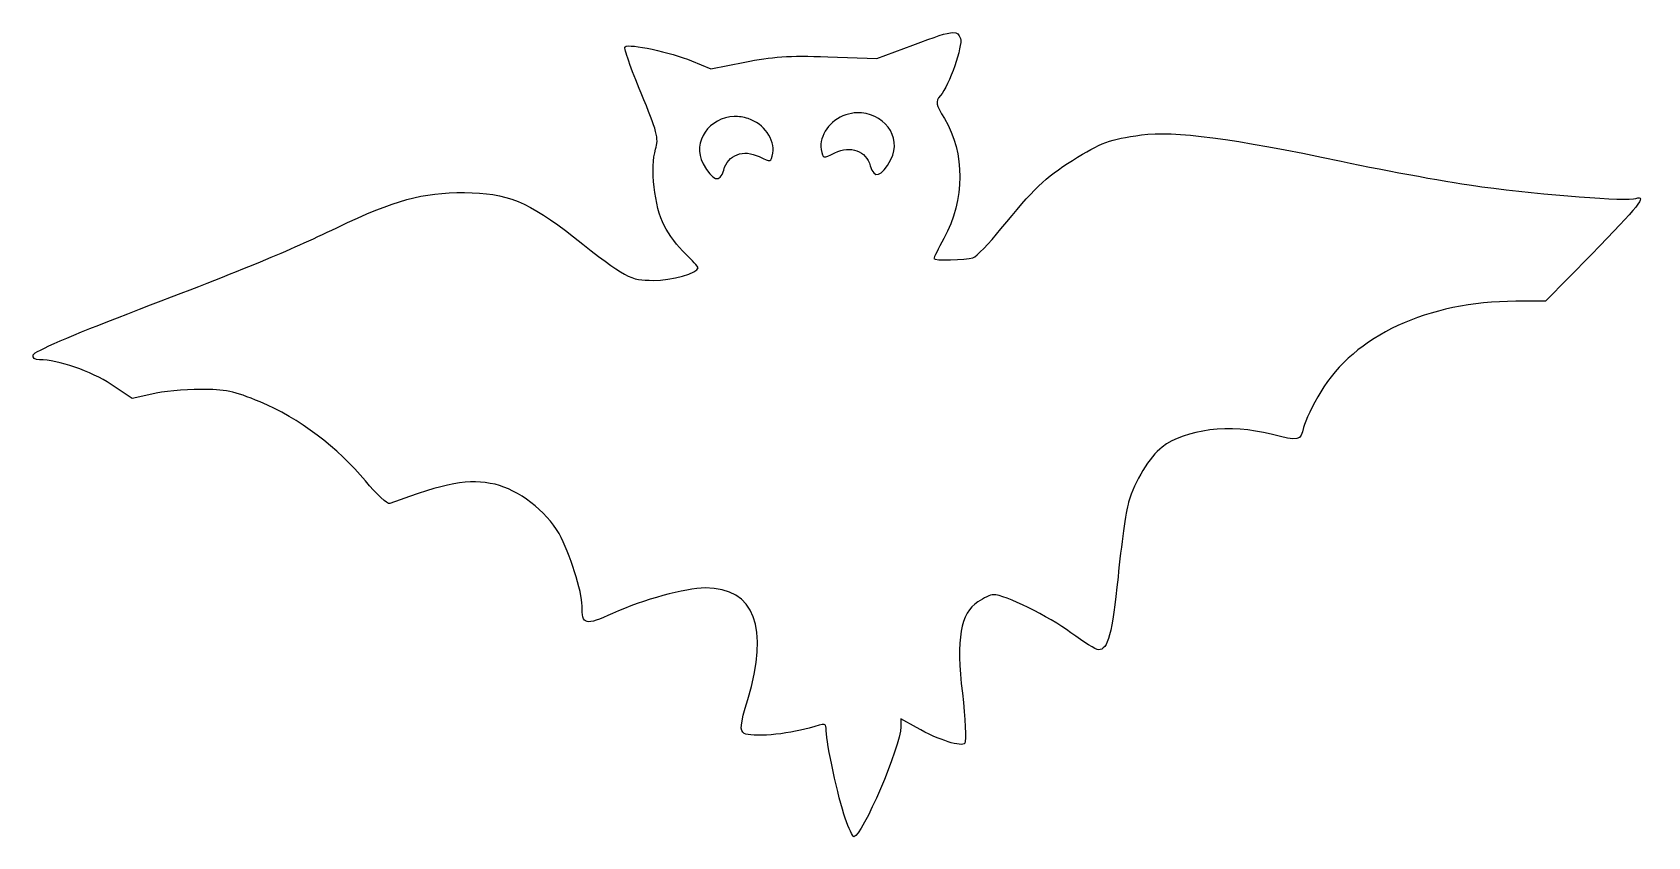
# Model space of a CAD drawing. Header units: centimetres. Extents: x -4.77 to 4.8, y -2.38 to 2.38.
import ezdxf

# ---------------------------------------------------------------- set-up
doc = ezdxf.new("R2010")
doc.units = ezdxf.units.CM
doc.header["$MEASUREMENT"] = 0
doc.layers.add('Layer 1', color=7, linetype='Continuous')

msp = doc.modelspace()

# ---------------------------------------------------------------- linework, layer by layer
at = {"layer": 'Layer 1'}
for points, knots in [([(0.68802, 2.38119), (0.65234, 2.37979), (0.58708, 2.35757), (0.45082, 2.30693), (0.45082, 2.30693), (0.45082, 2.30693), (0.23734, 2.22772), (0.23734, 2.22772), (0.23734, 2.22772), (0.23734, 2.22772), (-0.05323, 2.23762), (-0.05323, 2.23762), (-0.05323, 2.23762), (-0.28726, 2.24541), (-0.3825, 2.23794), (-0.54541, 2.20544), (-0.54541, 2.20544), (-0.54541, 2.20544), (-0.74703, 2.16584), (-0.74703, 2.16584), (-0.74703, 2.16584), (-0.74703, 2.16584), (-0.8597, 2.21287), (-0.8597, 2.21287), (-0.8597, 2.21287), (-0.98177, 2.26447), (-1.22971, 2.31734), (-1.25403, 2.29703), (-1.25403, 2.29703), (-1.26247, 2.28999), (-1.21951, 2.16609), (-1.15915, 2.02227), (-1.15915, 2.02227), (-1.06491, 1.79767), (-1.05315, 1.75207), (-1.07317, 1.69058), (-1.07317, 1.69058), (-1.10704, 1.58656), (-1.0801, 1.34652), (-1.02277, 1.2376), (-1.02277, 1.2376), (-0.99549, 1.18582), (-0.93999, 1.11146), (-0.89823, 1.07176), (-0.89823, 1.07176), (-0.85648, 1.03206), (-0.82115, 0.99426), (-0.82115, 0.9876), (-0.82115, 0.9876), (-0.82115, 0.95685), (-0.97806, 0.91334), (-1.08799, 0.91334), (-1.08799, 0.91334), (-1.22536, 0.91334), (-1.24536, 0.92375), (-1.55942, 1.17077), (-1.55942, 1.17077), (-1.82398, 1.37885), (-1.95655, 1.43239), (-2.20578, 1.43315), (-2.20578, 1.43315), (-2.458, 1.43394), (-2.61158, 1.39193), (-2.96184, 1.22523), (-2.96184, 1.22523), (-3.27717, 1.07515), (-3.4397, 1.00713), (-4.2012, 0.71532), (-4.2012, 0.71532), (-4.52635, 0.59073), (-4.75689, 0.49121), (-4.76157, 0.47274), (-4.76157, 0.47274), (-4.7665, 0.45334), (-4.7518, 0.44304), (-4.72303, 0.44304), (-4.72303, 0.44304), (-4.61487, 0.44304), (-4.41672, 0.37466), (-4.29904, 0.297), (-4.29904, 0.297), (-4.29904, 0.297), (-4.17451, 0.21284), (-4.17451, 0.21284), (-4.17451, 0.21284), (-4.17451, 0.21284), (-4.05888, 0.24007), (-4.05888, 0.24007), (-4.05888, 0.24007), (-3.99621, 0.25517), (-3.8663, 0.2672), (-3.77127, 0.2673), (-3.77127, 0.2673), (-3.62104, 0.26746), (-3.57555, 0.25908), (-3.41548, 0.19304), (-3.41548, 0.19304), (-3.19026, 0.10011), (-2.95184, -0.08051), (-2.79284, -0.27479), (-2.79284, -0.27479), (-2.72789, -0.35415), (-2.66174, -0.41376), (-2.64756, -0.40846), (-2.64756, -0.40846), (-2.31449, -0.28375), (-2.18, -0.25974), (-2.02491, -0.2946), (-2.02491, -0.2946), (-1.88834, -0.3253), (-1.7201, -0.45317), (-1.6454, -0.58668), (-1.6454, -0.58668), (-1.58091, -0.70195), (-1.50902, -0.93093), (-1.50902, -1.0149), (-1.50902, -1.0149), (-1.50902, -1.12813), (-1.49074, -1.13303), (-1.32815, -1.05946), (-1.32815, -1.05946), (-1.14697, -0.97747), (-0.89643, -0.90847), (-0.77963, -0.90847), (-0.77963, -0.90847), (-0.48613, -0.90847), (-0.3985, -1.14158), (-0.52761, -1.56937), (-0.52761, -1.56937), (-0.57284, -1.71923), (-0.57559, -1.7544), (-0.54837, -1.76987), (-0.54837, -1.76987), (-0.50631, -1.79374), (-0.29505, -1.77662), (-0.16292, -1.73769), (-0.16292, -1.73769), (-0.06253, -1.70812), (-0.06212, -1.70808), (-0.06212, -1.75502), (-0.06212, -1.75502), (-0.06212, -1.82701), (0.00833, -2.15093), (0.05056, -2.27235), (0.05056, -2.27235), (0.07108, -2.33141), (0.0943, -2.38126), (0.10096, -2.38126), (0.10096, -2.38126), (0.14989, -2.38126), (0.37967, -1.84437), (0.37967, -1.73026), (0.37967, -1.73026), (0.37967, -1.73026), (0.37967, -1.68323), (0.37967, -1.68323), (0.37967, -1.68323), (0.37967, -1.68323), (0.47158, -1.73521), (0.47158, -1.73521), (0.47158, -1.73521), (0.60922, -1.8109), (0.73992, -1.8528), (0.75919, -1.8268), (0.75919, -1.8268), (0.76801, -1.81483), (0.76166, -1.6824), (0.74436, -1.53224), (0.74436, -1.53224), (0.70699, -1.20696), (0.73164, -1.05888), (0.83628, -0.99015), (0.83628, -0.99015), (0.87088, -0.96743), (0.91195, -0.94807), (0.9282, -0.94807), (0.9282, -0.94807), (0.99548, -0.94807), (1.25853, -1.07714), (1.38776, -1.17332), (1.38776, -1.17332), (1.46403, -1.23009), (1.53662, -1.27481), (1.55083, -1.27481), (1.55083, -1.27481), (1.60612, -1.27481), (1.63266, -1.17883), (1.66647, -0.84411), (1.66647, -0.84411), (1.68578, -0.6529), (1.71325, -0.45383), (1.72873, -0.40104), (1.72873, -0.40104), (1.76526, -0.27651), (1.85434, -0.13114), (1.92739, -0.0743), (1.92739, -0.0743), (2.06485, 0.03267), (2.33168, 0.06374), (2.57375, 0.00243), (2.57375, 0.00243), (2.73944, -0.03953), (2.74861, -0.03749), (2.76648, 0.04203), (2.76648, 0.04203), (2.77511, 0.08062), (2.82065, 0.17459), (2.86728, 0.25243), (2.86728, 0.25243), (3.06719, 0.58601), (3.5019, 0.78852), (4.02362, 0.78957), (4.02362, 0.78957), (4.02362, 0.78957), (4.19855, 0.78957), (4.19855, 0.78957), (4.19855, 0.78957), (4.19855, 0.78957), (4.47133, 1.0668), (4.47133, 1.0668), (4.47133, 1.0668), (4.74946, 1.35014), (4.80497, 1.42084), (4.73522, 1.39849), (4.73522, 1.39849), (4.68135, 1.38123), (4.19609, 1.41816), (3.82201, 1.4678), (3.82201, 1.4678), (3.64683, 1.49104), (3.27227, 1.55888), (2.98885, 1.61879), (2.98885, 1.61879), (2.34454, 1.75499), (1.99925, 1.80108), (1.80584, 1.77473), (1.80584, 1.77473), (1.6149, 1.74872), (1.56722, 1.73085), (1.39667, 1.62374), (1.39667, 1.62374), (1.23553, 1.52252), (1.16139, 1.45222), (0.97269, 1.21779), (0.97269, 1.21779), (0.90368, 1.13205), (0.82872, 1.05407), (0.80665, 1.047), (0.80665, 1.047), (0.76354, 1.03319), (0.57538, 1.02918), (0.57538, 1.04205), (0.57538, 1.04205), (0.57538, 1.04632), (0.6017, 1.10044), (0.63468, 1.16086), (0.63468, 1.16086), (0.75978, 1.39003), (0.76112, 1.66789), (0.63762, 1.87127), (0.63762, 1.87127), (0.58619, 1.95601), (0.58267, 1.97174), (0.6139, 2.00741), (0.6139, 2.00741), (0.66606, 2.06696), (0.749, 2.30316), (0.7325, 2.34652), (0.7325, 2.34652), (0.72387, 2.3691), (0.71578, 2.38227), (0.68803, 2.38117), (0.68803, 2.38117), (0.68803, 2.38117), (0.68802, 2.38119), (0.68802, 2.38119)], [0, 0, 0, 0, 0.0142857, 0.0142857, 0.0142857, 0.0142857, 0.0285714, 0.0285714, 0.0285714, 0.0285714, 0.0428571, 0.0428571, 0.0428571, 0.0428571, 0.0571429, 0.0571429, 0.0571429, 0.0571429, 0.0714286, 0.0714286, 0.0714286, 0.0714286, 0.0857143, 0.0857143, 0.0857143, 0.0857143, 0.1, 0.1, 0.1, 0.1, 0.1142857, 0.1142857, 0.1142857, 0.1142857, 0.1285714, 0.1285714, 0.1285714, 0.1285714, 0.1428571, 0.1428571, 0.1428571, 0.1428571, 0.1571429, 0.1571429, 0.1571429, 0.1571429, 0.1714286, 0.1714286, 0.1714286, 0.1714286, 0.1857143, 0.1857143, 0.1857143, 0.1857143, 0.2, 0.2, 0.2, 0.2, 0.2142857, 0.2142857, 0.2142857, 0.2142857, 0.2285714, 0.2285714, 0.2285714, 0.2285714, 0.2428571, 0.2428571, 0.2428571, 0.2428571, 0.2571429, 0.2571429, 0.2571429, 0.2571429, 0.2714286, 0.2714286, 0.2714286, 0.2714286, 0.2857143, 0.2857143, 0.2857143, 0.2857143, 0.3, 0.3, 0.3, 0.3, 0.3142857, 0.3142857, 0.3142857, 0.3142857, 0.3285714, 0.3285714, 0.3285714, 0.3285714, 0.3428571, 0.3428571, 0.3428571, 0.3428571, 0.3571429, 0.3571429, 0.3571429, 0.3571429, 0.3714286, 0.3714286, 0.3714286, 0.3714286, 0.3857143, 0.3857143, 0.3857143, 0.3857143, 0.4, 0.4, 0.4, 0.4, 0.4142857, 0.4142857, 0.4142857, 0.4142857, 0.4285714, 0.4285714, 0.4285714, 0.4285714, 0.4428571, 0.4428571, 0.4428571, 0.4428571, 0.4571429, 0.4571429, 0.4571429, 0.4571429, 0.4714286, 0.4714286, 0.4714286, 0.4714286, 0.4857143, 0.4857143, 0.4857143, 0.4857143, 0.5, 0.5, 0.5, 0.5, 0.5142857, 0.5142857, 0.5142857, 0.5142857, 0.5285714, 0.5285714, 0.5285714, 0.5285714, 0.5428571, 0.5428571, 0.5428571, 0.5428571, 0.5571429, 0.5571429, 0.5571429, 0.5571429, 0.5714286, 0.5714286, 0.5714286, 0.5714286, 0.5857143, 0.5857143, 0.5857143, 0.5857143, 0.6, 0.6, 0.6, 0.6, 0.6142857, 0.6142857, 0.6142857, 0.6142857, 0.6285714, 0.6285714, 0.6285714, 0.6285714, 0.6428571, 0.6428571, 0.6428571, 0.6428571, 0.6571429, 0.6571429, 0.6571429, 0.6571429, 0.6714286, 0.6714286, 0.6714286, 0.6714286, 0.6857143, 0.6857143, 0.6857143, 0.6857143, 0.7, 0.7, 0.7, 0.7, 0.7142857, 0.7142857, 0.7142857, 0.7142857, 0.7285714, 0.7285714, 0.7285714, 0.7285714, 0.7428571, 0.7428571, 0.7428571, 0.7428571, 0.7571429, 0.7571429, 0.7571429, 0.7571429, 0.7714286, 0.7714286, 0.7714286, 0.7714286, 0.7857143, 0.7857143, 0.7857143, 0.7857143, 0.8, 0.8, 0.8, 0.8, 0.8142857, 0.8142857, 0.8142857, 0.8142857, 0.8285714, 0.8285714, 0.8285714, 0.8285714, 0.8428571, 0.8428571, 0.8428571, 0.8428571, 0.8571429, 0.8571429, 0.8571429, 0.8571429, 0.8714286, 0.8714286, 0.8714286, 0.8714286, 0.8857143, 0.8857143, 0.8857143, 0.8857143, 0.9, 0.9, 0.9, 0.9, 0.9142857, 0.9142857, 0.9142857, 0.9142857, 0.9285714, 0.9285714, 0.9285714, 0.9285714, 0.9428571, 0.9428571, 0.9428571, 0.9428571, 0.9571429, 0.9571429, 0.9571429, 0.9571429, 0.9714286, 0.9714286, 0.9714286, 0.9714286, 1, 1, 1, 1]), ([(-0.60767, 1.88366), (-0.58087, 1.88469), (-0.55295, 1.88044), (-0.52465, 1.87128), (-0.52465, 1.87128), (-0.43033, 1.84076), (-0.36546, 1.74864), (-0.37936, 1.66583), (-0.37936, 1.66583), (-0.38847, 1.61181), (-0.39036, 1.6122), (-0.45941, 1.64603), (-0.45941, 1.64603), (-0.55334, 1.69204), (-0.64554, 1.65618), (-0.66993, 1.56682), (-0.66993, 1.56682), (-0.69174, 1.48691), (-0.73704, 1.50097), (-0.79149, 1.60395), (-0.79149, 1.60395), (-0.86132, 1.73603), (-0.75243, 1.87812), (-0.60767, 1.88366)], [0, 0, 0, 0, 0.1428571, 0.1428571, 0.1428571, 0.1428571, 0.2857143, 0.2857143, 0.2857143, 0.2857143, 0.4285714, 0.4285714, 0.4285714, 0.4285714, 0.5714286, 0.5714286, 0.5714286, 0.5714286, 0.7142857, 0.7142857, 0.7142857, 0.7142857, 1, 1, 1, 1]), ([(0.11875, 1.90593), (0.27136, 1.91077), (0.39278, 1.76567), (0.32037, 1.6287), (0.32037, 1.6287), (0.26592, 1.52572), (0.22062, 1.51166), (0.1988, 1.59157), (0.1988, 1.59157), (0.17442, 1.68093), (0.08222, 1.71431), (-0.01171, 1.6683), (-0.01171, 1.6683), (-0.08076, 1.63447), (-0.08269, 1.63408), (-0.09176, 1.6881), (-0.09176, 1.6881), (-0.10566, 1.7709), (-0.04079, 1.86303), (0.05352, 1.89355), (0.05352, 1.89355), (0.07617, 1.90088), (0.09695, 1.90523), (0.11875, 1.90593)], [0, 0, 0, 0, 0.1428571, 0.1428571, 0.1428571, 0.1428571, 0.2857143, 0.2857143, 0.2857143, 0.2857143, 0.4285714, 0.4285714, 0.4285714, 0.4285714, 0.5714286, 0.5714286, 0.5714286, 0.5714286, 0.7142857, 0.7142857, 0.7142857, 0.7142857, 1, 1, 1, 1])]:
    msp.add_open_spline(points, degree=3, knots=knots, dxfattribs=at)

doc.saveas('drawing.dxf')
